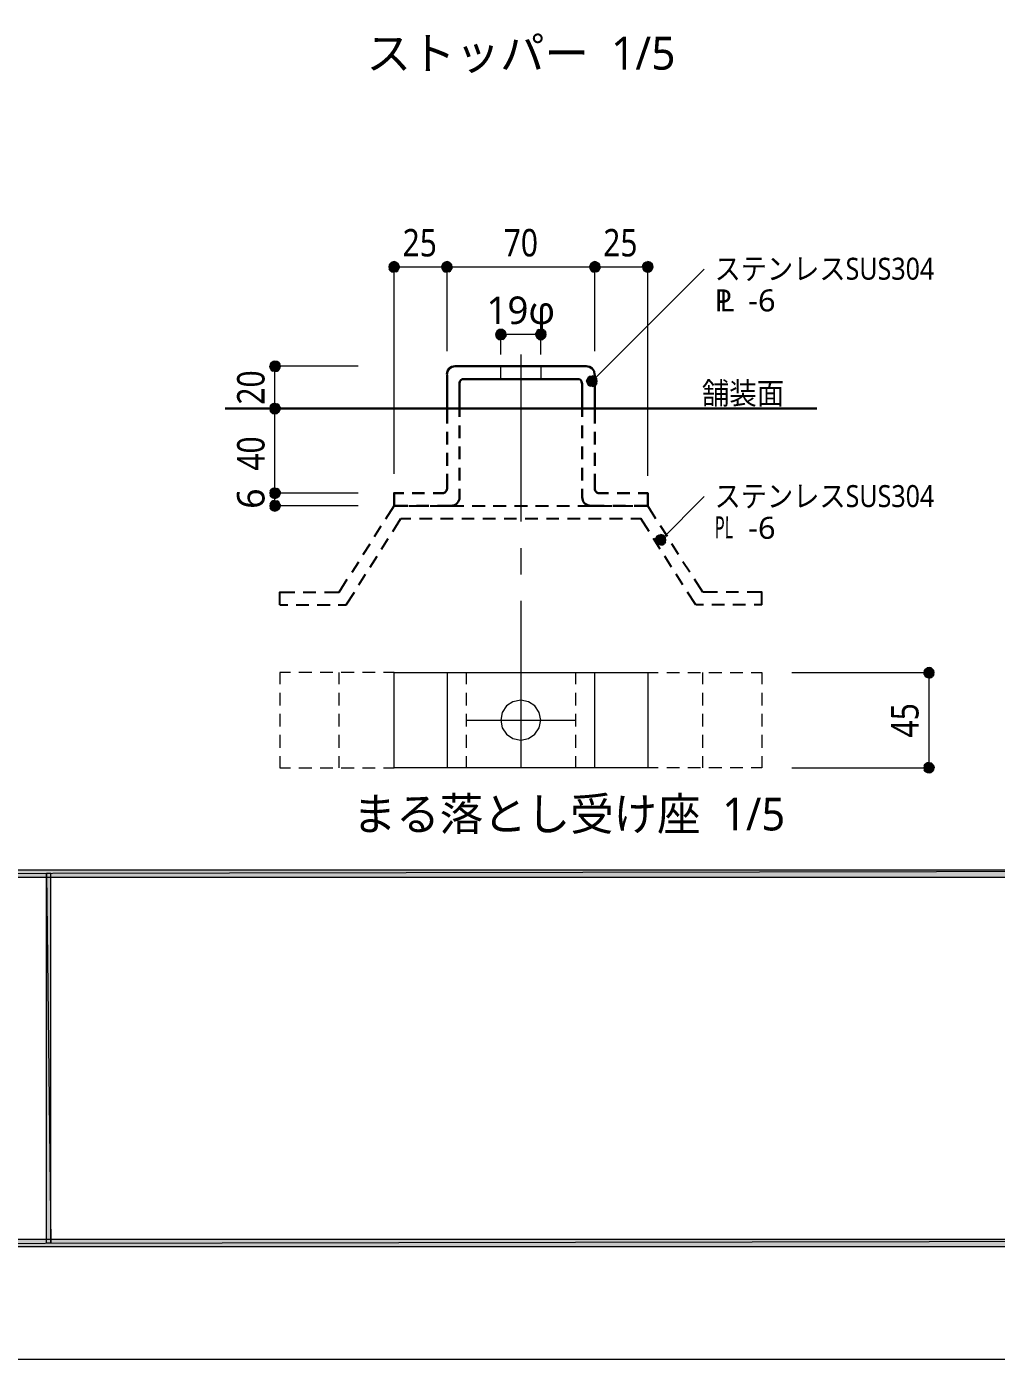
# Model space of a CAD drawing. Header units: millimetres. Extents: x 0 to 420, y 0 to 297.
# Drawn here: x 208.1 to 299.8, y 0 to 126.1 of the extents above; entities that cross this region are included whole.
import ezdxf
from ezdxf.enums import TextEntityAlignment as Align

# ---------------------------------------------------------------- set-up
doc = ezdxf.new("R2010")
doc.units = ezdxf.units.MM
doc.styles.add('kst32b', font='NotoSansJP-Variable.ttf')

msp = doc.modelspace()

# ---------------------------------------------------------------- hatches: boundary and pattern name
for points in [[(242.38, 103.59), (242.36, 103.4), (242.85, 103.4), (242.38, 103.59)], [(247.4, 103.59), (247.35, 103.4), (247.86, 103.4), (247.4, 103.59)], [(261.39, 103.59), (261.34, 103.4), (261.85, 103.4), (261.39, 103.59)], [(267.31, 103.21), (267.36, 103.4), (266.85, 103.4), (267.31, 103.21)], [(252.5, 97.2), (252.45, 97.01), (252.94, 97.01), (252.5, 97.2)], [(257.2, 96.82), (257.24, 97.01), (256.73, 97.01), (257.2, 96.82)], [(231.77, 94.45), (231.58, 94.49), (231.58, 94), (231.77, 94.45)], [(261.11, 92.39), (261.22, 92.22), (261.58, 92.58), (261.11, 92.39)], [(231.39, 89.53), (231.58, 89.49), (231.58, 90), (231.39, 89.53)], [(231.39, 81.53), (231.58, 81.49), (231.58, 82), (231.39, 81.53)], [(231.39, 80.33), (231.58, 80.29), (231.58, 80.79), (231.39, 80.33)], [(267.61, 77.36), (267.72, 77.22), (268.08, 77.55), (267.61, 77.36)], [(293.67, 65.45), (293.48, 65.49), (293.48, 65), (293.67, 65.45)], [(293.29, 55.54), (293.48, 55.5), (293.48, 55.99), (293.29, 55.54)]]:
    msp.add_hatch(color=7).paths.add_polyline_path(points)
h = msp.add_hatch(color=7)
h.paths.add_polyline_path([(242.85, 103.91), (242.65, 103.86), (242.85, 103.4), (242.85, 103.91)])
h.paths.add_polyline_path([(242.65, 103.86), (242.85, 103.4), (242.51, 103.76), (242.65, 103.86)])
h.paths.add_polyline_path([(242.85, 103.4), (242.51, 103.76), (242.38, 103.59), (242.85, 103.4)])
h = msp.add_hatch(color=7)
h.paths.add_polyline_path([(243.31, 103.59), (243.21, 103.76), (242.85, 103.4), (243.31, 103.59)])
h.paths.add_polyline_path([(243.21, 103.76), (242.85, 103.4), (243.04, 103.86), (243.21, 103.76)])
h.paths.add_polyline_path([(242.85, 103.4), (243.04, 103.86), (242.85, 103.91), (242.85, 103.4)])
h = msp.add_hatch(color=7)
h.paths.add_polyline_path([(243.21, 103.04), (243.31, 103.21), (242.85, 103.4), (243.21, 103.04)])
h.paths.add_polyline_path([(243.31, 103.21), (242.85, 103.4), (243.35, 103.4), (243.31, 103.21)])
h.paths.add_polyline_path([(242.85, 103.4), (243.35, 103.4), (243.31, 103.59), (242.85, 103.4)])
h = msp.add_hatch(color=7)
h.paths.add_polyline_path([(247.86, 103.91), (247.65, 103.86), (247.86, 103.4), (247.86, 103.91)])
h.paths.add_polyline_path([(247.65, 103.86), (247.86, 103.4), (247.5, 103.76), (247.65, 103.86)])
h.paths.add_polyline_path([(247.86, 103.4), (247.5, 103.76), (247.4, 103.59), (247.86, 103.4)])
h = msp.add_hatch(color=7)
h.paths.add_polyline_path([(248.31, 103.59), (248.2, 103.76), (247.86, 103.4), (248.31, 103.59)])
h.paths.add_polyline_path([(248.2, 103.76), (247.86, 103.4), (248.05, 103.86), (248.2, 103.76)])
h.paths.add_polyline_path([(247.86, 103.4), (248.05, 103.86), (247.86, 103.91), (247.86, 103.4)])
h = msp.add_hatch(color=7)
h.paths.add_polyline_path([(248.2, 103.04), (248.31, 103.21), (247.86, 103.4), (248.2, 103.04)])
h.paths.add_polyline_path([(248.31, 103.21), (247.86, 103.4), (248.35, 103.4), (248.31, 103.21)])
h.paths.add_polyline_path([(247.86, 103.4), (248.35, 103.4), (248.31, 103.59), (247.86, 103.4)])
h = msp.add_hatch(color=7)
h.paths.add_polyline_path([(261.85, 103.91), (261.66, 103.86), (261.85, 103.4), (261.85, 103.91)])
h.paths.add_polyline_path([(261.66, 103.86), (261.85, 103.4), (261.49, 103.76), (261.66, 103.86)])
h.paths.add_polyline_path([(261.85, 103.4), (261.49, 103.76), (261.39, 103.59), (261.85, 103.4)])
h = msp.add_hatch(color=7)
h.paths.add_polyline_path([(262.32, 103.59), (262.21, 103.76), (261.85, 103.4), (262.32, 103.59)])
h.paths.add_polyline_path([(262.21, 103.76), (261.85, 103.4), (262.04, 103.86), (262.21, 103.76)])
h.paths.add_polyline_path([(261.85, 103.4), (262.04, 103.86), (261.85, 103.91), (261.85, 103.4)])
h = msp.add_hatch(color=7)
h.paths.add_polyline_path([(262.21, 103.04), (262.32, 103.21), (261.85, 103.4), (262.21, 103.04)])
h.paths.add_polyline_path([(262.32, 103.21), (261.85, 103.4), (262.36, 103.4), (262.32, 103.21)])
h.paths.add_polyline_path([(261.85, 103.4), (262.36, 103.4), (262.32, 103.59), (261.85, 103.4)])
h = msp.add_hatch(color=7)
h.paths.add_polyline_path([(266.49, 103.76), (266.38, 103.59), (266.85, 103.4), (266.49, 103.76)])
h.paths.add_polyline_path([(266.38, 103.59), (266.85, 103.4), (266.36, 103.4), (266.38, 103.59)])
h.paths.add_polyline_path([(266.85, 103.4), (266.36, 103.4), (266.38, 103.21), (266.85, 103.4)])
h = msp.add_hatch(color=7)
h.paths.add_polyline_path([(267.04, 103.86), (266.85, 103.91), (266.85, 103.4), (267.04, 103.86)])
h.paths.add_polyline_path([(266.85, 103.91), (266.85, 103.4), (266.66, 103.86), (266.85, 103.91)])
h.paths.add_polyline_path([(266.85, 103.4), (266.66, 103.86), (266.49, 103.76), (266.85, 103.4)])
h = msp.add_hatch(color=7)
h.paths.add_polyline_path([(267.36, 103.4), (267.31, 103.59), (266.85, 103.4), (267.36, 103.4)])
h.paths.add_polyline_path([(267.31, 103.59), (266.85, 103.4), (267.21, 103.76), (267.31, 103.59)])
h.paths.add_polyline_path([(266.85, 103.4), (267.21, 103.76), (267.04, 103.86), (266.85, 103.4)])
h = msp.add_hatch(color=7)
h.paths.add_polyline_path([(242.36, 103.4), (242.38, 103.21), (242.85, 103.4), (242.36, 103.4)])
h.paths.add_polyline_path([(242.38, 103.21), (242.85, 103.4), (242.51, 103.04), (242.38, 103.21)])
h.paths.add_polyline_path([(242.85, 103.4), (242.51, 103.04), (242.65, 102.93), (242.85, 103.4)])
h = msp.add_hatch(color=7)
h.paths.add_polyline_path([(242.65, 102.93), (242.85, 102.91), (242.85, 103.4), (242.65, 102.93)])
h.paths.add_polyline_path([(242.85, 102.91), (242.85, 103.4), (243.04, 102.93), (242.85, 102.91)])
h.paths.add_polyline_path([(242.85, 103.4), (243.04, 102.93), (243.21, 103.04), (242.85, 103.4)])
h = msp.add_hatch(color=7)
h.paths.add_polyline_path([(247.35, 103.4), (247.4, 103.21), (247.86, 103.4), (247.35, 103.4)])
h.paths.add_polyline_path([(247.4, 103.21), (247.86, 103.4), (247.5, 103.04), (247.4, 103.21)])
h.paths.add_polyline_path([(247.86, 103.4), (247.5, 103.04), (247.65, 102.93), (247.86, 103.4)])
h = msp.add_hatch(color=7)
h.paths.add_polyline_path([(247.65, 102.93), (247.86, 102.91), (247.86, 103.4), (247.65, 102.93)])
h.paths.add_polyline_path([(247.86, 102.91), (247.86, 103.4), (248.05, 102.93), (247.86, 102.91)])
h.paths.add_polyline_path([(247.86, 103.4), (248.05, 102.93), (248.2, 103.04), (247.86, 103.4)])
h = msp.add_hatch(color=7)
h.paths.add_polyline_path([(261.34, 103.4), (261.39, 103.21), (261.85, 103.4), (261.34, 103.4)])
h.paths.add_polyline_path([(261.39, 103.21), (261.85, 103.4), (261.49, 103.04), (261.39, 103.21)])
h.paths.add_polyline_path([(261.85, 103.4), (261.49, 103.04), (261.66, 102.93), (261.85, 103.4)])
h = msp.add_hatch(color=7)
h.paths.add_polyline_path([(261.66, 102.93), (261.85, 102.91), (261.85, 103.4), (261.66, 102.93)])
h.paths.add_polyline_path([(261.85, 102.91), (261.85, 103.4), (262.04, 102.93), (261.85, 102.91)])
h.paths.add_polyline_path([(261.85, 103.4), (262.04, 102.93), (262.21, 103.04), (261.85, 103.4)])
h = msp.add_hatch(color=7)
h.paths.add_polyline_path([(266.38, 103.21), (266.49, 103.04), (266.85, 103.4), (266.38, 103.21)])
h.paths.add_polyline_path([(266.49, 103.04), (266.85, 103.4), (266.66, 102.93), (266.49, 103.04)])
h.paths.add_polyline_path([(266.85, 103.4), (266.66, 102.93), (266.85, 102.91), (266.85, 103.4)])
h = msp.add_hatch(color=7)
h.paths.add_polyline_path([(266.85, 102.91), (267.04, 102.93), (266.85, 103.4), (266.85, 102.91)])
h.paths.add_polyline_path([(267.04, 102.93), (266.85, 103.4), (267.21, 103.04), (267.04, 102.93)])
h.paths.add_polyline_path([(266.85, 103.4), (267.21, 103.04), (267.31, 103.21), (266.85, 103.4)])
h = msp.add_hatch(color=7)
h.paths.add_polyline_path([(252.94, 97.49), (252.75, 97.47), (252.94, 97.01), (252.94, 97.49)])
h.paths.add_polyline_path([(252.75, 97.47), (252.94, 97.01), (252.6, 97.37), (252.75, 97.47)])
h.paths.add_polyline_path([(252.94, 97.01), (252.6, 97.37), (252.5, 97.2), (252.94, 97.01)])
h = msp.add_hatch(color=7)
h.paths.add_polyline_path([(253.41, 97.2), (253.3, 97.37), (252.94, 97.01), (253.41, 97.2)])
h.paths.add_polyline_path([(253.3, 97.37), (252.94, 97.01), (253.15, 97.47), (253.3, 97.37)])
h.paths.add_polyline_path([(252.94, 97.01), (253.15, 97.47), (252.94, 97.49), (252.94, 97.01)])
h = msp.add_hatch(color=7)
h.paths.add_polyline_path([(253.3, 96.65), (253.41, 96.82), (252.94, 97.01), (253.3, 96.65)])
h.paths.add_polyline_path([(253.41, 96.82), (252.94, 97.01), (253.45, 97.01), (253.41, 96.82)])
h.paths.add_polyline_path([(252.94, 97.01), (253.45, 97.01), (253.41, 97.2), (252.94, 97.01)])
h = msp.add_hatch(color=7)
h.paths.add_polyline_path([(256.39, 97.37), (256.29, 97.2), (256.73, 97.01), (256.39, 97.37)])
h.paths.add_polyline_path([(256.29, 97.2), (256.73, 97.01), (256.24, 97.01), (256.29, 97.2)])
h.paths.add_polyline_path([(256.73, 97.01), (256.24, 97.01), (256.29, 96.82), (256.73, 97.01)])
h = msp.add_hatch(color=7)
h.paths.add_polyline_path([(256.92, 97.47), (256.73, 97.49), (256.73, 97.01), (256.92, 97.47)])
h.paths.add_polyline_path([(256.73, 97.49), (256.73, 97.01), (256.54, 97.47), (256.73, 97.49)])
h.paths.add_polyline_path([(256.73, 97.01), (256.54, 97.47), (256.39, 97.37), (256.73, 97.01)])
h = msp.add_hatch(color=7)
h.paths.add_polyline_path([(257.24, 97.01), (257.2, 97.2), (256.73, 97.01), (257.24, 97.01)])
h.paths.add_polyline_path([(257.2, 97.2), (256.73, 97.01), (257.09, 97.37), (257.2, 97.2)])
h.paths.add_polyline_path([(256.73, 97.01), (257.09, 97.37), (256.92, 97.47), (256.73, 97.01)])
h = msp.add_hatch(color=7)
h.paths.add_polyline_path([(252.45, 97.01), (252.5, 96.82), (252.94, 97.01), (252.45, 97.01)])
h.paths.add_polyline_path([(252.5, 96.82), (252.94, 97.01), (252.6, 96.65), (252.5, 96.82)])
h.paths.add_polyline_path([(252.94, 97.01), (252.6, 96.65), (252.75, 96.54), (252.94, 97.01)])
h = msp.add_hatch(color=7)
h.paths.add_polyline_path([(252.75, 96.54), (252.94, 96.5), (252.94, 97.01), (252.75, 96.54)])
h.paths.add_polyline_path([(252.94, 96.5), (252.94, 97.01), (253.15, 96.54), (252.94, 96.5)])
h.paths.add_polyline_path([(252.94, 97.01), (253.15, 96.54), (253.3, 96.65), (252.94, 97.01)])
h = msp.add_hatch(color=7)
h.paths.add_polyline_path([(256.29, 96.82), (256.39, 96.65), (256.73, 97.01), (256.29, 96.82)])
h.paths.add_polyline_path([(256.39, 96.65), (256.73, 97.01), (256.54, 96.54), (256.39, 96.65)])
h.paths.add_polyline_path([(256.73, 97.01), (256.54, 96.54), (256.73, 96.5), (256.73, 97.01)])
h = msp.add_hatch(color=7)
h.paths.add_polyline_path([(256.73, 96.5), (256.92, 96.54), (256.73, 97.01), (256.73, 96.5)])
h.paths.add_polyline_path([(256.92, 96.54), (256.73, 97.01), (257.09, 96.65), (256.92, 96.54)])
h.paths.add_polyline_path([(256.73, 97.01), (257.09, 96.65), (257.2, 96.82), (256.73, 97.01)])
h = msp.add_hatch(color=7)
h.paths.add_polyline_path([(231.12, 94.19), (231.08, 94), (231.58, 94), (231.12, 94.19)])
h.paths.add_polyline_path([(231.08, 94), (231.58, 94), (231.12, 93.81), (231.08, 94)])
h.paths.add_polyline_path([(231.58, 94), (231.12, 93.81), (231.22, 93.64), (231.58, 94)])
h = msp.add_hatch(color=7)
h.paths.add_polyline_path([(231.58, 94.49), (231.39, 94.45), (231.58, 94), (231.58, 94.49)])
h.paths.add_polyline_path([(231.39, 94.45), (231.58, 94), (231.22, 94.34), (231.39, 94.45)])
h.paths.add_polyline_path([(231.58, 94), (231.22, 94.34), (231.12, 94.19), (231.58, 94)])
h = msp.add_hatch(color=7)
h.paths.add_polyline_path([(231.22, 93.64), (231.39, 93.54), (231.58, 94), (231.22, 93.64)])
h.paths.add_polyline_path([(231.39, 93.54), (231.58, 94), (231.58, 93.49), (231.39, 93.54)])
h.paths.add_polyline_path([(231.58, 94), (231.58, 93.49), (231.77, 93.54), (231.58, 94)])
h = msp.add_hatch(color=7)
h.paths.add_polyline_path([(232.09, 94), (232.05, 94.19), (231.58, 94), (232.09, 94)])
h.paths.add_polyline_path([(232.05, 94.19), (231.58, 94), (231.94, 94.34), (232.05, 94.19)])
h.paths.add_polyline_path([(231.58, 94), (231.94, 94.34), (231.77, 94.45), (231.58, 94)])
h = msp.add_hatch(color=7)
h.paths.add_polyline_path([(231.77, 93.54), (231.94, 93.64), (231.58, 94), (231.77, 93.54)])
h.paths.add_polyline_path([(231.94, 93.64), (231.58, 94), (232.05, 93.81), (231.94, 93.64)])
h.paths.add_polyline_path([(231.58, 94), (232.05, 93.81), (232.09, 94), (231.58, 94)])
h = msp.add_hatch(color=7)
h.paths.add_polyline_path([(261.22, 92.94), (261.11, 92.77), (261.58, 92.58), (261.22, 92.94)])
h.paths.add_polyline_path([(261.11, 92.77), (261.58, 92.58), (261.07, 92.58), (261.11, 92.77)])
h.paths.add_polyline_path([(261.58, 92.58), (261.07, 92.58), (261.11, 92.39), (261.58, 92.58)])
h = msp.add_hatch(color=7)
h.paths.add_polyline_path([(261.77, 93.05), (261.58, 93.09), (261.58, 92.58), (261.77, 93.05)])
h.paths.add_polyline_path([(261.58, 93.09), (261.58, 92.58), (261.39, 93.05), (261.58, 93.09)])
h.paths.add_polyline_path([(261.58, 92.58), (261.39, 93.05), (261.22, 92.94), (261.58, 92.58)])
h = msp.add_hatch(color=7)
h.paths.add_polyline_path([(261.22, 92.22), (261.39, 92.12), (261.58, 92.58), (261.22, 92.22)])
h.paths.add_polyline_path([(261.39, 92.12), (261.58, 92.58), (261.58, 92.07), (261.39, 92.12)])
h.paths.add_polyline_path([(261.58, 92.58), (261.58, 92.07), (261.77, 92.12), (261.58, 92.58)])
h = msp.add_hatch(color=7)
h.paths.add_polyline_path([(262.06, 92.58), (262.04, 92.77), (261.58, 92.58), (262.06, 92.58)])
h.paths.add_polyline_path([(262.04, 92.77), (261.58, 92.58), (261.92, 92.94), (262.04, 92.77)])
h.paths.add_polyline_path([(261.58, 92.58), (261.92, 92.94), (261.77, 93.05), (261.58, 92.58)])
h = msp.add_hatch(color=7)
h.paths.add_polyline_path([(261.77, 92.12), (261.92, 92.22), (261.58, 92.58), (261.77, 92.12)])
h.paths.add_polyline_path([(261.92, 92.22), (261.58, 92.58), (262.04, 92.39), (261.92, 92.22)])
h.paths.add_polyline_path([(261.58, 92.58), (262.04, 92.39), (262.06, 92.58), (261.58, 92.58)])
h = msp.add_hatch(color=7)
h.paths.add_polyline_path([(231.39, 90.45), (231.22, 90.34), (231.58, 90), (231.39, 90.45)])
h.paths.add_polyline_path([(231.22, 90.34), (231.58, 90), (231.12, 90.19), (231.22, 90.34)])
h.paths.add_polyline_path([(231.58, 90), (231.12, 90.19), (231.08, 90), (231.58, 90)])
h = msp.add_hatch(color=7)
h.paths.add_polyline_path([(231.08, 90), (231.12, 89.81), (231.58, 90), (231.08, 90)])
h.paths.add_polyline_path([(231.12, 89.81), (231.58, 90), (231.22, 89.64), (231.12, 89.81)])
h.paths.add_polyline_path([(231.58, 90), (231.22, 89.64), (231.39, 89.53), (231.58, 90)])
h = msp.add_hatch(color=7)
h.paths.add_polyline_path([(231.94, 90.34), (231.77, 90.45), (231.58, 90), (231.94, 90.34)])
h.paths.add_polyline_path([(231.77, 90.45), (231.58, 90), (231.58, 90.49), (231.77, 90.45)])
h.paths.add_polyline_path([(231.58, 90), (231.58, 90.49), (231.39, 90.45), (231.58, 90)])
h = msp.add_hatch(color=7)
h.paths.add_polyline_path([(232.05, 89.81), (232.09, 90), (231.58, 90), (232.05, 89.81)])
h.paths.add_polyline_path([(232.09, 90), (231.58, 90), (232.05, 90.19), (232.09, 90)])
h.paths.add_polyline_path([(231.58, 90), (232.05, 90.19), (231.94, 90.34), (231.58, 90)])
h = msp.add_hatch(color=7)
h.paths.add_polyline_path([(231.58, 89.49), (231.77, 89.53), (231.58, 90), (231.58, 89.49)])
h.paths.add_polyline_path([(231.77, 89.53), (231.58, 90), (231.94, 89.64), (231.77, 89.53)])
h.paths.add_polyline_path([(231.58, 90), (231.94, 89.64), (232.05, 89.81), (231.58, 90)])
h = msp.add_hatch(color=7)
h.paths.add_polyline_path([(231.39, 82.44), (231.22, 82.34), (231.58, 82), (231.39, 82.44)])
h.paths.add_polyline_path([(231.22, 82.34), (231.58, 82), (231.12, 82.19), (231.22, 82.34)])
h.paths.add_polyline_path([(231.58, 82), (231.12, 82.19), (231.08, 82), (231.58, 82)])
h = msp.add_hatch(color=7)
h.paths.add_polyline_path([(231.08, 82), (231.12, 81.81), (231.58, 82), (231.08, 82)])
h.paths.add_polyline_path([(231.12, 81.81), (231.58, 82), (231.22, 81.64), (231.12, 81.81)])
h.paths.add_polyline_path([(231.58, 82), (231.22, 81.64), (231.39, 81.53), (231.58, 82)])
h = msp.add_hatch(color=7)
h.paths.add_polyline_path([(231.94, 82.34), (231.77, 82.44), (231.58, 82), (231.94, 82.34)])
h.paths.add_polyline_path([(231.77, 82.44), (231.58, 82), (231.58, 82.49), (231.77, 82.44)])
h.paths.add_polyline_path([(231.58, 82), (231.58, 82.49), (231.39, 82.44), (231.58, 82)])
h = msp.add_hatch(color=7)
h.paths.add_polyline_path([(232.05, 81.81), (232.09, 82), (231.58, 82), (232.05, 81.81)])
h.paths.add_polyline_path([(232.09, 82), (231.58, 82), (232.05, 82.19), (232.09, 82)])
h.paths.add_polyline_path([(231.58, 82), (232.05, 82.19), (231.94, 82.34), (231.58, 82)])
h = msp.add_hatch(color=7)
h.paths.add_polyline_path([(231.58, 81.49), (231.77, 81.53), (231.58, 82), (231.58, 81.49)])
h.paths.add_polyline_path([(231.77, 81.53), (231.58, 82), (231.94, 81.64), (231.77, 81.53)])
h.paths.add_polyline_path([(231.58, 82), (231.94, 81.64), (232.05, 81.81), (231.58, 82)])
h = msp.add_hatch(color=7)
h.paths.add_polyline_path([(231.39, 81.26), (231.22, 81.15), (231.58, 80.79), (231.39, 81.26)])
h.paths.add_polyline_path([(231.22, 81.15), (231.58, 80.79), (231.12, 80.98), (231.22, 81.15)])
h.paths.add_polyline_path([(231.58, 80.79), (231.12, 80.98), (231.08, 80.79), (231.58, 80.79)])
h = msp.add_hatch(color=7)
h.paths.add_polyline_path([(231.08, 80.79), (231.12, 80.6), (231.58, 80.79), (231.08, 80.79)])
h.paths.add_polyline_path([(231.12, 80.6), (231.58, 80.79), (231.22, 80.43), (231.12, 80.6)])
h.paths.add_polyline_path([(231.58, 80.79), (231.22, 80.43), (231.39, 80.33), (231.58, 80.79)])
h = msp.add_hatch(color=7)
h.paths.add_polyline_path([(231.94, 81.15), (231.77, 81.26), (231.58, 80.79), (231.94, 81.15)])
h.paths.add_polyline_path([(231.77, 81.26), (231.58, 80.79), (231.58, 81.3), (231.77, 81.26)])
h.paths.add_polyline_path([(231.58, 80.79), (231.58, 81.3), (231.39, 81.26), (231.58, 80.79)])
h = msp.add_hatch(color=7)
h.paths.add_polyline_path([(232.05, 80.6), (232.09, 80.79), (231.58, 80.79), (232.05, 80.6)])
h.paths.add_polyline_path([(232.09, 80.79), (231.58, 80.79), (232.05, 80.98), (232.09, 80.79)])
h.paths.add_polyline_path([(231.58, 80.79), (232.05, 80.98), (231.94, 81.15), (231.58, 80.79)])
h = msp.add_hatch(color=7)
h.paths.add_polyline_path([(231.58, 80.29), (231.77, 80.33), (231.58, 80.79), (231.58, 80.29)])
h.paths.add_polyline_path([(231.77, 80.33), (231.58, 80.79), (231.94, 80.43), (231.77, 80.33)])
h.paths.add_polyline_path([(231.58, 80.79), (231.94, 80.43), (232.05, 80.6), (231.58, 80.79)])
h = msp.add_hatch(color=7)
h.paths.add_polyline_path([(267.72, 77.91), (267.61, 77.75), (268.08, 77.55), (267.72, 77.91)])
h.paths.add_polyline_path([(267.61, 77.75), (268.08, 77.55), (267.57, 77.55), (267.61, 77.75)])
h.paths.add_polyline_path([(268.08, 77.55), (267.57, 77.55), (267.61, 77.36), (268.08, 77.55)])
h = msp.add_hatch(color=7)
h.paths.add_polyline_path([(268.27, 78.02), (268.08, 78.06), (268.08, 77.55), (268.27, 78.02)])
h.paths.add_polyline_path([(268.08, 78.06), (268.08, 77.55), (267.89, 78.02), (268.08, 78.06)])
h.paths.add_polyline_path([(268.08, 77.55), (267.89, 78.02), (267.72, 77.91), (268.08, 77.55)])
h = msp.add_hatch(color=7)
h.paths.add_polyline_path([(267.72, 77.22), (267.89, 77.09), (268.08, 77.55), (267.72, 77.22)])
h.paths.add_polyline_path([(267.89, 77.09), (268.08, 77.55), (268.08, 77.07), (267.89, 77.09)])
h.paths.add_polyline_path([(268.08, 77.55), (268.08, 77.07), (268.27, 77.09), (268.08, 77.55)])
h = msp.add_hatch(color=7)
h.paths.add_polyline_path([(268.58, 77.55), (268.54, 77.75), (268.08, 77.55), (268.58, 77.55)])
h.paths.add_polyline_path([(268.54, 77.75), (268.08, 77.55), (268.44, 77.91), (268.54, 77.75)])
h.paths.add_polyline_path([(268.08, 77.55), (268.44, 77.91), (268.27, 78.02), (268.08, 77.55)])
h = msp.add_hatch(color=7)
h.paths.add_polyline_path([(268.27, 77.09), (268.44, 77.22), (268.08, 77.55), (268.27, 77.09)])
h.paths.add_polyline_path([(268.44, 77.22), (268.08, 77.55), (268.54, 77.36), (268.44, 77.22)])
h.paths.add_polyline_path([(268.08, 77.55), (268.54, 77.36), (268.58, 77.55), (268.08, 77.55)])
h = msp.add_hatch(color=7)
h.paths.add_polyline_path([(293.01, 65.19), (292.97, 65), (293.48, 65), (293.01, 65.19)])
h.paths.add_polyline_path([(292.97, 65), (293.48, 65), (293.01, 64.81), (292.97, 65)])
h.paths.add_polyline_path([(293.48, 65), (293.01, 64.81), (293.12, 64.64), (293.48, 65)])
h = msp.add_hatch(color=7)
h.paths.add_polyline_path([(293.48, 65.49), (293.29, 65.45), (293.48, 65), (293.48, 65.49)])
h.paths.add_polyline_path([(293.29, 65.45), (293.48, 65), (293.12, 65.34), (293.29, 65.45)])
h.paths.add_polyline_path([(293.48, 65), (293.12, 65.34), (293.01, 65.19), (293.48, 65)])
h = msp.add_hatch(color=7)
h.paths.add_polyline_path([(293.12, 64.64), (293.29, 64.54), (293.48, 65), (293.12, 64.64)])
h.paths.add_polyline_path([(293.29, 64.54), (293.48, 65), (293.48, 64.49), (293.29, 64.54)])
h.paths.add_polyline_path([(293.48, 65), (293.48, 64.49), (293.67, 64.54), (293.48, 65)])
h = msp.add_hatch(color=7)
h.paths.add_polyline_path([(293.96, 65), (293.94, 65.19), (293.48, 65), (293.96, 65)])
h.paths.add_polyline_path([(293.94, 65.19), (293.48, 65), (293.81, 65.34), (293.94, 65.19)])
h.paths.add_polyline_path([(293.48, 65), (293.81, 65.34), (293.67, 65.45), (293.48, 65)])
h = msp.add_hatch(color=7)
h.paths.add_polyline_path([(293.67, 64.54), (293.81, 64.64), (293.48, 65), (293.67, 64.54)])
h.paths.add_polyline_path([(293.81, 64.64), (293.48, 65), (293.94, 64.81), (293.81, 64.64)])
h.paths.add_polyline_path([(293.48, 65), (293.94, 64.81), (293.96, 65), (293.48, 65)])
h = msp.add_hatch(color=7)
h.paths.add_polyline_path([(293.29, 56.45), (293.12, 56.35), (293.48, 55.99), (293.29, 56.45)])
h.paths.add_polyline_path([(293.12, 56.35), (293.48, 55.99), (293.01, 56.18), (293.12, 56.35)])
h.paths.add_polyline_path([(293.48, 55.99), (293.01, 56.18), (292.97, 55.99), (293.48, 55.99)])
h = msp.add_hatch(color=7)
h.paths.add_polyline_path([(292.97, 55.99), (293.01, 55.8), (293.48, 55.99), (292.97, 55.99)])
h.paths.add_polyline_path([(293.01, 55.8), (293.48, 55.99), (293.12, 55.65), (293.01, 55.8)])
h.paths.add_polyline_path([(293.48, 55.99), (293.12, 55.65), (293.29, 55.54), (293.48, 55.99)])
h = msp.add_hatch(color=7)
h.paths.add_polyline_path([(293.81, 56.35), (293.67, 56.45), (293.48, 55.99), (293.81, 56.35)])
h.paths.add_polyline_path([(293.67, 56.45), (293.48, 55.99), (293.48, 56.49), (293.67, 56.45)])
h.paths.add_polyline_path([(293.48, 55.99), (293.48, 56.49), (293.29, 56.45), (293.48, 55.99)])
h = msp.add_hatch(color=7)
h.paths.add_polyline_path([(293.94, 55.8), (293.96, 55.99), (293.48, 55.99), (293.94, 55.8)])
h.paths.add_polyline_path([(293.96, 55.99), (293.48, 55.99), (293.94, 56.18), (293.96, 55.99)])
h.paths.add_polyline_path([(293.48, 55.99), (293.94, 56.18), (293.81, 56.35), (293.48, 55.99)])
h = msp.add_hatch(color=7)
h.paths.add_polyline_path([(293.48, 55.5), (293.67, 55.54), (293.48, 55.99), (293.48, 55.5)])
h.paths.add_polyline_path([(293.67, 55.54), (293.48, 55.99), (293.81, 55.65), (293.67, 55.54)])
h.paths.add_polyline_path([(293.48, 55.99), (293.81, 55.65), (293.94, 55.8), (293.48, 55.99)])
h = msp.add_hatch(color=7)
h.paths.add_polyline_path([(393.83, 11.35), (394.53, 10.65), (393.83, 45.64), (393.83, 11.35)])
h.paths.add_polyline_path([(394.53, 10.65), (393.83, 45.64), (394.53, 46.33), (394.53, 10.65)])
h.paths.add_polyline_path([(393.83, 45.64), (394.53, 46.33), (26.52, 45.64), (393.83, 45.64)])
h.paths.add_polyline_path([(394.53, 46.33), (26.52, 45.64), (25.82, 46.33), (394.53, 46.33)])
h.paths.add_polyline_path([(26.52, 45.64), (25.82, 46.33), (26.52, 11.35), (26.52, 45.64)])
h.paths.add_polyline_path([(25.82, 46.33), (26.52, 11.35), (25.82, 10.65), (25.82, 46.33)])
h.paths.add_polyline_path([(26.52, 11.35), (25.82, 10.65), (393.83, 11.35), (26.52, 11.35)])
h.paths.add_polyline_path([(25.82, 10.65), (393.83, 11.35), (394.53, 10.65), (25.82, 10.65)])
h = msp.add_hatch(color=7)
h.paths.add_polyline_path([(210.38, 46), (209.97, 46), (210.38, 10.99), (210.38, 46)])
h.paths.add_polyline_path([(209.97, 46), (210.38, 10.99), (209.97, 10.99), (209.97, 46)])

# ---------------------------------------------------------------- linework, layer by layer
at = {"lineweight": 13}
for points in [[(0.19, 0), (0.19, 296.97), (420.16, 296.97), (420.16, 0)], [(242.85, 65), (266.85, 65), (266.85, 55.99), (242.85, 55.99)], [(256.73, 60.5), (256.58, 61.24), (256.18, 61.84), (255.57, 62.25), (254.84, 62.4), (254.1, 62.25), (253.5, 61.84), (253.09, 61.24), (252.94, 60.5), (253.09, 59.77), (253.5, 59.17), (254.1, 58.76), (254.84, 58.61), (255.57, 58.76), (256.18, 59.17), (256.58, 59.77)]]:
    msp.add_lwpolyline(points, close=True, dxfattribs=at)
at = {"lineweight": 0}
for points in [[(242.38, 103.59), (242.36, 103.4), (242.85, 103.4)], [(242.85, 103.4), (242.51, 103.76), (242.38, 103.59)], [(242.65, 103.86), (242.85, 103.4), (242.51, 103.76)], [(242.85, 103.91), (242.65, 103.86), (242.85, 103.4)], [(242.85, 103.4), (243.04, 103.86), (242.85, 103.91)], [(243.21, 103.76), (242.85, 103.4), (243.04, 103.86)], [(243.31, 103.59), (243.21, 103.76), (242.85, 103.4)], [(242.85, 103.4), (243.35, 103.4), (243.31, 103.59)], [(247.4, 103.59), (247.35, 103.4), (247.86, 103.4)], [(247.86, 103.4), (247.5, 103.76), (247.4, 103.59)], [(247.65, 103.86), (247.86, 103.4), (247.5, 103.76)], [(247.86, 103.91), (247.65, 103.86), (247.86, 103.4)], [(247.86, 103.4), (248.05, 103.86), (247.86, 103.91)], [(248.2, 103.76), (247.86, 103.4), (248.05, 103.86)], [(248.31, 103.59), (248.2, 103.76), (247.86, 103.4)], [(247.86, 103.4), (248.35, 103.4), (248.31, 103.59)], [(261.39, 103.59), (261.34, 103.4), (261.85, 103.4)], [(261.85, 103.4), (261.49, 103.76), (261.39, 103.59)], [(261.66, 103.86), (261.85, 103.4), (261.49, 103.76)], [(261.85, 103.91), (261.66, 103.86), (261.85, 103.4)], [(261.85, 103.4), (262.04, 103.86), (261.85, 103.91)], [(262.21, 103.76), (261.85, 103.4), (262.04, 103.86)], [(262.32, 103.59), (262.21, 103.76), (261.85, 103.4)], [(261.85, 103.4), (262.36, 103.4), (262.32, 103.59)], [(266.38, 103.59), (266.85, 103.4), (266.36, 103.4)], [(266.49, 103.76), (266.38, 103.59), (266.85, 103.4)], [(266.85, 103.4), (266.66, 103.86), (266.49, 103.76)], [(266.85, 103.91), (266.85, 103.4), (266.66, 103.86)], [(267.04, 103.86), (266.85, 103.91), (266.85, 103.4)], [(266.85, 103.4), (267.21, 103.76), (267.04, 103.86)], [(267.31, 103.59), (266.85, 103.4), (267.21, 103.76)], [(267.36, 103.4), (267.31, 103.59), (266.85, 103.4)], [(242.36, 103.4), (242.38, 103.21), (242.85, 103.4)], [(242.38, 103.21), (242.85, 103.4), (242.51, 103.04)], [(242.85, 103.4), (242.51, 103.04), (242.65, 102.93)], [(242.65, 102.93), (242.85, 102.91), (242.85, 103.4)], [(242.85, 102.91), (242.85, 103.4), (243.04, 102.93)], [(242.85, 103.4), (243.04, 102.93), (243.21, 103.04)], [(243.21, 103.04), (243.31, 103.21), (242.85, 103.4)], [(243.31, 103.21), (242.85, 103.4), (243.35, 103.4)], [(247.35, 103.4), (247.4, 103.21), (247.86, 103.4)], [(247.4, 103.21), (247.86, 103.4), (247.5, 103.04)], [(247.86, 103.4), (247.5, 103.04), (247.65, 102.93)], [(247.65, 102.93), (247.86, 102.91), (247.86, 103.4)], [(247.86, 102.91), (247.86, 103.4), (248.05, 102.93)], [(247.86, 103.4), (248.05, 102.93), (248.2, 103.04)], [(248.2, 103.04), (248.31, 103.21), (247.86, 103.4)], [(248.31, 103.21), (247.86, 103.4), (248.35, 103.4)], [(261.34, 103.4), (261.39, 103.21), (261.85, 103.4)], [(261.39, 103.21), (261.85, 103.4), (261.49, 103.04)], [(261.85, 103.4), (261.49, 103.04), (261.66, 102.93)], [(261.66, 102.93), (261.85, 102.91), (261.85, 103.4)], [(261.85, 102.91), (261.85, 103.4), (262.04, 102.93)], [(261.85, 103.4), (262.04, 102.93), (262.21, 103.04)], [(262.21, 103.04), (262.32, 103.21), (261.85, 103.4)], [(262.32, 103.21), (261.85, 103.4), (262.36, 103.4)], [(266.85, 103.4), (266.36, 103.4), (266.38, 103.21)], [(266.38, 103.21), (266.49, 103.04), (266.85, 103.4)], [(266.49, 103.04), (266.85, 103.4), (266.66, 102.93)], [(266.85, 103.4), (266.66, 102.93), (266.85, 102.91)], [(266.85, 102.91), (267.04, 102.93), (266.85, 103.4)], [(267.04, 102.93), (266.85, 103.4), (267.21, 103.04)], [(266.85, 103.4), (267.21, 103.04), (267.31, 103.21)], [(267.31, 103.21), (267.36, 103.4), (266.85, 103.4)], [(252.5, 97.2), (252.45, 97.01), (252.94, 97.01)], [(252.94, 97.01), (252.6, 97.37), (252.5, 97.2)], [(252.75, 97.47), (252.94, 97.01), (252.6, 97.37)], [(252.94, 97.49), (252.75, 97.47), (252.94, 97.01)], [(252.94, 97.01), (253.15, 97.47), (252.94, 97.49)], [(253.3, 97.37), (252.94, 97.01), (253.15, 97.47)], [(253.41, 97.2), (253.3, 97.37), (252.94, 97.01)], [(252.94, 97.01), (253.45, 97.01), (253.41, 97.2)], [(256.29, 97.2), (256.73, 97.01), (256.24, 97.01)], [(256.39, 97.37), (256.29, 97.2), (256.73, 97.01)], [(256.73, 97.01), (256.54, 97.47), (256.39, 97.37)], [(256.73, 97.49), (256.73, 97.01), (256.54, 97.47)], [(256.92, 97.47), (256.73, 97.49), (256.73, 97.01)], [(256.73, 97.01), (257.09, 97.37), (256.92, 97.47)], [(257.2, 97.2), (256.73, 97.01), (257.09, 97.37)], [(257.24, 97.01), (257.2, 97.2), (256.73, 97.01)], [(252.45, 97.01), (252.5, 96.82), (252.94, 97.01)], [(252.5, 96.82), (252.94, 97.01), (252.6, 96.65)], [(252.94, 97.01), (252.6, 96.65), (252.75, 96.54)], [(252.75, 96.54), (252.94, 96.5), (252.94, 97.01)], [(252.94, 96.5), (252.94, 97.01), (253.15, 96.54)], [(252.94, 97.01), (253.15, 96.54), (253.3, 96.65)], [(253.3, 96.65), (253.41, 96.82), (252.94, 97.01)], [(253.41, 96.82), (252.94, 97.01), (253.45, 97.01)], [(256.73, 97.01), (256.24, 97.01), (256.29, 96.82)], [(256.29, 96.82), (256.39, 96.65), (256.73, 97.01)], [(256.39, 96.65), (256.73, 97.01), (256.54, 96.54)], [(256.73, 97.01), (256.54, 96.54), (256.73, 96.5)], [(256.73, 96.5), (256.92, 96.54), (256.73, 97.01)], [(256.92, 96.54), (256.73, 97.01), (257.09, 96.65)], [(256.73, 97.01), (257.09, 96.65), (257.2, 96.82)], [(257.2, 96.82), (257.24, 97.01), (256.73, 97.01)], [(231.12, 94.19), (231.08, 94), (231.58, 94)], [(231.08, 94), (231.58, 94), (231.12, 93.81)], [(231.58, 94), (231.22, 94.34), (231.12, 94.19)], [(231.58, 94), (231.12, 93.81), (231.22, 93.64)], [(231.39, 94.45), (231.58, 94), (231.22, 94.34)], [(231.22, 93.64), (231.39, 93.54), (231.58, 94)], [(231.58, 94.49), (231.39, 94.45), (231.58, 94)], [(231.39, 93.54), (231.58, 94), (231.58, 93.49)], [(231.77, 94.45), (231.58, 94.49), (231.58, 94)], [(231.58, 94), (231.94, 94.34), (231.77, 94.45)], [(232.05, 94.19), (231.58, 94), (231.94, 94.34)], [(232.09, 94), (232.05, 94.19), (231.58, 94)], [(231.58, 94), (231.58, 93.49), (231.77, 93.54)], [(231.77, 93.54), (231.94, 93.64), (231.58, 94)], [(231.94, 93.64), (231.58, 94), (232.05, 93.81)], [(231.58, 94), (232.05, 93.81), (232.09, 94)], [(261.11, 92.77), (261.58, 92.58), (261.07, 92.58)], [(261.58, 92.58), (261.07, 92.58), (261.11, 92.39)], [(261.22, 92.94), (261.11, 92.77), (261.58, 92.58)], [(261.11, 92.39), (261.22, 92.22), (261.58, 92.58)], [(261.58, 92.58), (261.39, 93.05), (261.22, 92.94)], [(261.22, 92.22), (261.39, 92.12), (261.58, 92.58)], [(261.58, 93.09), (261.58, 92.58), (261.39, 93.05)], [(261.39, 92.12), (261.58, 92.58), (261.58, 92.07)], [(261.77, 93.05), (261.58, 93.09), (261.58, 92.58)], [(261.58, 92.58), (261.92, 92.94), (261.77, 93.05)], [(262.04, 92.77), (261.58, 92.58), (261.92, 92.94)], [(262.06, 92.58), (262.04, 92.77), (261.58, 92.58)], [(261.58, 92.58), (261.58, 92.07), (261.77, 92.12)], [(261.77, 92.12), (261.92, 92.22), (261.58, 92.58)], [(261.92, 92.22), (261.58, 92.58), (262.04, 92.39)], [(261.58, 92.58), (262.04, 92.39), (262.06, 92.58)], [(231.58, 90), (231.12, 90.19), (231.08, 90)], [(231.08, 90), (231.12, 89.81), (231.58, 90)], [(231.22, 90.34), (231.58, 90), (231.12, 90.19)], [(231.12, 89.81), (231.58, 90), (231.22, 89.64)], [(231.39, 90.45), (231.22, 90.34), (231.58, 90)], [(231.58, 90), (231.22, 89.64), (231.39, 89.53)], [(231.58, 90), (231.58, 90.49), (231.39, 90.45)], [(231.39, 89.53), (231.58, 89.49), (231.58, 90)], [(231.77, 90.45), (231.58, 90), (231.58, 90.49)], [(231.94, 90.34), (231.77, 90.45), (231.58, 90)], [(231.58, 90), (232.05, 90.19), (231.94, 90.34)], [(232.09, 90), (231.58, 90), (232.05, 90.19)], [(231.58, 89.49), (231.77, 89.53), (231.58, 90)], [(231.77, 89.53), (231.58, 90), (231.94, 89.64)], [(231.58, 90), (231.94, 89.64), (232.05, 89.81)], [(232.05, 89.81), (232.09, 90), (231.58, 90)], [(231.58, 82), (231.12, 82.19), (231.08, 82)], [(231.08, 82), (231.12, 81.81), (231.58, 82)], [(231.22, 82.34), (231.58, 82), (231.12, 82.19)], [(231.12, 81.81), (231.58, 82), (231.22, 81.64)], [(231.39, 82.44), (231.22, 82.34), (231.58, 82)], [(231.58, 82), (231.22, 81.64), (231.39, 81.53)], [(231.58, 82), (231.58, 82.49), (231.39, 82.44)], [(231.39, 81.53), (231.58, 81.49), (231.58, 82)], [(231.77, 82.44), (231.58, 82), (231.58, 82.49)], [(231.94, 82.34), (231.77, 82.44), (231.58, 82)], [(231.58, 82), (232.05, 82.19), (231.94, 82.34)], [(232.09, 82), (231.58, 82), (232.05, 82.19)], [(231.58, 81.49), (231.77, 81.53), (231.58, 82)], [(231.77, 81.53), (231.58, 82), (231.94, 81.64)], [(231.58, 82), (231.94, 81.64), (232.05, 81.81)], [(232.05, 81.81), (232.09, 82), (231.58, 82)], [(231.58, 80.79), (231.12, 80.98), (231.08, 80.79)], [(231.08, 80.79), (231.12, 80.6), (231.58, 80.79)], [(231.22, 81.15), (231.58, 80.79), (231.12, 80.98)], [(231.12, 80.6), (231.58, 80.79), (231.22, 80.43)], [(231.39, 81.26), (231.22, 81.15), (231.58, 80.79)], [(231.58, 80.79), (231.22, 80.43), (231.39, 80.33)], [(231.58, 80.79), (231.58, 81.3), (231.39, 81.26)], [(231.39, 80.33), (231.58, 80.29), (231.58, 80.79)], [(231.77, 81.26), (231.58, 80.79), (231.58, 81.3)], [(231.94, 81.15), (231.77, 81.26), (231.58, 80.79)], [(231.58, 80.79), (232.05, 80.98), (231.94, 81.15)], [(232.09, 80.79), (231.58, 80.79), (232.05, 80.98)], [(231.58, 80.29), (231.77, 80.33), (231.58, 80.79)], [(231.77, 80.33), (231.58, 80.79), (231.94, 80.43)], [(231.58, 80.79), (231.94, 80.43), (232.05, 80.6)], [(232.05, 80.6), (232.09, 80.79), (231.58, 80.79)], [(267.61, 77.75), (268.08, 77.55), (267.57, 77.55)], [(268.08, 77.55), (267.57, 77.55), (267.61, 77.36)], [(267.72, 77.91), (267.61, 77.75), (268.08, 77.55)], [(267.61, 77.36), (267.72, 77.22), (268.08, 77.55)], [(268.08, 77.55), (267.89, 78.02), (267.72, 77.91)], [(267.72, 77.22), (267.89, 77.09), (268.08, 77.55)], [(268.08, 78.06), (268.08, 77.55), (267.89, 78.02)], [(267.89, 77.09), (268.08, 77.55), (268.08, 77.07)], [(268.27, 78.02), (268.08, 78.06), (268.08, 77.55)], [(268.08, 77.55), (268.44, 77.91), (268.27, 78.02)], [(268.54, 77.75), (268.08, 77.55), (268.44, 77.91)], [(268.58, 77.55), (268.54, 77.75), (268.08, 77.55)], [(268.08, 77.55), (268.08, 77.07), (268.27, 77.09)], [(268.27, 77.09), (268.44, 77.22), (268.08, 77.55)], [(268.44, 77.22), (268.08, 77.55), (268.54, 77.36)], [(268.08, 77.55), (268.54, 77.36), (268.58, 77.55)], [(293.01, 65.19), (292.97, 65), (293.48, 65)], [(292.97, 65), (293.48, 65), (293.01, 64.81)], [(293.48, 65), (293.12, 65.34), (293.01, 65.19)], [(293.48, 65), (293.01, 64.81), (293.12, 64.64)], [(293.29, 65.45), (293.48, 65), (293.12, 65.34)], [(293.12, 64.64), (293.29, 64.54), (293.48, 65)], [(293.48, 65.49), (293.29, 65.45), (293.48, 65)], [(293.29, 64.54), (293.48, 65), (293.48, 64.49)], [(293.67, 65.45), (293.48, 65.49), (293.48, 65)], [(293.48, 65), (293.81, 65.34), (293.67, 65.45)], [(293.94, 65.19), (293.48, 65), (293.81, 65.34)], [(293.96, 65), (293.94, 65.19), (293.48, 65)], [(293.48, 65), (293.48, 64.49), (293.67, 64.54)], [(293.67, 64.54), (293.81, 64.64), (293.48, 65)], [(293.81, 64.64), (293.48, 65), (293.94, 64.81)], [(293.48, 65), (293.94, 64.81), (293.96, 65)], [(293.48, 55.99), (293.01, 56.18), (292.97, 55.99)], [(292.97, 55.99), (293.01, 55.8), (293.48, 55.99)], [(293.12, 56.35), (293.48, 55.99), (293.01, 56.18)], [(293.01, 55.8), (293.48, 55.99), (293.12, 55.65)], [(293.29, 56.45), (293.12, 56.35), (293.48, 55.99)], [(293.48, 55.99), (293.12, 55.65), (293.29, 55.54)], [(293.48, 55.99), (293.48, 56.49), (293.29, 56.45)], [(293.29, 55.54), (293.48, 55.5), (293.48, 55.99)], [(293.67, 56.45), (293.48, 55.99), (293.48, 56.49)], [(293.81, 56.35), (293.67, 56.45), (293.48, 55.99)], [(293.48, 55.99), (293.94, 56.18), (293.81, 56.35)], [(293.96, 55.99), (293.48, 55.99), (293.94, 56.18)], [(293.48, 55.5), (293.67, 55.54), (293.48, 55.99)], [(293.67, 55.54), (293.48, 55.99), (293.81, 55.65)], [(293.48, 55.99), (293.81, 55.65), (293.94, 55.8)], [(293.94, 55.8), (293.96, 55.99), (293.48, 55.99)], [(394.53, 46.33), (26.52, 45.64), (25.82, 46.33)], [(393.83, 45.64), (394.53, 46.33), (26.52, 45.64)], [(210.38, 46), (209.97, 46), (210.38, 10.99)], [(209.97, 46), (210.38, 10.99), (209.97, 10.99)], [(26.52, 11.35), (25.82, 10.65), (393.83, 11.35)], [(25.82, 10.65), (393.83, 11.35), (394.53, 10.65)]]:
    msp.add_lwpolyline(points, close=True, dxfattribs=at)
at = {"lineweight": 13}
for points in [[(247.86, 95.42), (247.86, 103.44)], [(261.85, 95.42), (261.85, 103.44)], [(242.85, 83.82), (242.85, 103.4)], [(242.85, 103.4), (247.86, 103.4), (261.85, 103.4), (266.85, 103.4)], [(261.58, 92.58), (272.18, 103.19)], [(266.85, 83.61), (266.85, 103.4)], [(252.94, 95.12), (252.94, 97.01)], [(256.73, 95.12), (256.73, 97.01), (252.94, 97.01)], [(254.85, 95.1), (254.85, 79.29)], [(239.46, 94), (231.58, 94)], [(231.58, 80.79), (231.58, 82), (231.58, 90), (231.58, 94)], [(252.94, 92.79), (252.94, 94)], [(256.75, 94), (256.75, 92.79)], [(239.46, 82), (231.58, 82)], [(239.46, 80.79), (231.58, 80.79)], [(268.08, 77.55), (272.18, 81.66)], [(254.85, 76.79), (254.85, 74.29)], [(254.85, 71.8), (254.85, 55.99)], [(233.05, 65), (232.05, 65), (232.05, 63.9)], [(235.06, 65), (233.85, 65)], [(237.05, 65), (235.86, 65)], [(237.66, 63.9), (237.66, 65)], [(239.06, 65), (237.85, 65)], [(241.05, 65), (239.86, 65)], [(242.85, 65), (241.85, 65)], [(247.86, 65), (247.86, 55.99)], [(249.66, 65), (249.66, 63.9)], [(260.05, 63.9), (260.05, 65)], [(261.85, 55.99), (261.85, 65)], [(266.85, 65), (267.84, 65)], [(268.65, 65), (269.85, 65)], [(270.66, 65), (271.84, 65)], [(272.06, 63.9), (272.06, 65)], [(272.65, 65), (273.85, 65)], [(274.66, 65), (275.84, 65)], [(276.65, 65), (277.64, 65), (277.64, 63.9)], [(280.48, 65), (293.48, 65)], [(280.48, 55.99), (293.48, 55.99), (293.48, 65)], [(232.05, 63.1), (232.05, 61.89)], [(237.66, 61.89), (237.66, 63.1)], [(249.66, 63.1), (249.66, 61.89)], [(260.05, 61.89), (260.05, 63.1)], [(272.06, 61.89), (272.06, 63.1)], [(277.64, 63.1), (277.64, 61.89)], [(232.05, 61.09), (232.05, 59.9)], [(237.66, 59.9), (237.66, 61.09)], [(249.66, 61.09), (249.66, 59.9)], [(260.05, 59.9), (260.05, 61.09)], [(272.06, 59.9), (272.06, 61.09)], [(277.64, 61.09), (277.64, 59.9)], [(249.66, 60.49), (260.05, 60.49)], [(232.05, 59.1), (232.05, 57.89)], [(237.66, 57.89), (237.66, 59.1)], [(249.66, 59.1), (249.66, 57.89)], [(260.05, 57.89), (260.05, 59.1)], [(272.06, 57.89), (272.06, 59.1)], [(277.64, 59.1), (277.64, 57.89)], [(232.05, 57.09), (232.05, 55.99), (233.05, 55.99)], [(237.66, 55.99), (237.66, 57.09)], [(249.66, 57.09), (249.66, 55.99)], [(260.05, 55.99), (260.05, 57.09)], [(272.06, 55.99), (272.06, 57.09)], [(277.64, 57.09), (277.64, 55.99), (276.65, 55.99)], [(233.85, 55.99), (235.06, 55.99)], [(235.86, 55.99), (237.05, 55.99)], [(237.85, 55.99), (239.06, 55.99)], [(239.86, 55.99), (241.05, 55.99)], [(241.85, 55.99), (242.85, 55.99)], [(267.84, 55.99), (266.85, 55.99)], [(269.85, 55.99), (268.65, 55.99)], [(271.84, 55.99), (270.66, 55.99)], [(273.85, 55.99), (272.65, 55.99)], [(275.84, 55.99), (274.66, 55.99)]]:
    msp.add_lwpolyline(points, dxfattribs=at)
at = {"lineweight": 30}
for points in [[(248.63, 94), (248.33, 93.94), (248.07, 93.77), (247.9, 93.52), (247.84, 93.21)], [(248.64, 94), (261.05, 94)], [(261.83, 93.21), (261.77, 93.52), (261.6, 93.77), (261.35, 93.94), (261.04, 94)], [(247.86, 93.2), (247.86, 90), (247.86, 88.58)], [(249.44, 92.79), (249.29, 92.76), (249.16, 92.68), (249.08, 92.56), (249.05, 92.4)], [(249.05, 89.2), (249.05, 90), (249.05, 92.39)], [(260.24, 92.79), (249.45, 92.79)], [(260.63, 92.4), (260.59, 92.56), (260.51, 92.68), (260.39, 92.76), (260.23, 92.79)], [(260.65, 92.39), (260.65, 90), (260.65, 89.2)], [(261.85, 88.58), (261.85, 90), (261.85, 93.2)], [(226.86, 90), (282.85, 90)], [(249.05, 87.19), (249.05, 88.39)], [(260.65, 88.39), (260.65, 87.19)], [(247.86, 87.8), (247.86, 86.59)], [(261.85, 86.59), (261.85, 87.8)], [(247.86, 85.79), (247.86, 84.58)], [(249.05, 85.2), (249.05, 86.4)], [(260.65, 86.4), (260.65, 85.2)], [(261.85, 84.58), (261.85, 85.79)], [(247.86, 83.8), (247.86, 82.4)], [(249.05, 83.18), (249.05, 84.39)], [(260.65, 84.39), (260.65, 83.18)], [(261.85, 82.4), (261.85, 83.8)], [(244.16, 80.79), (242.85, 80.79), (242.85, 82), (243.76, 82)], [(244.56, 82), (245.74, 82)], [(246.55, 82), (247.46, 82)], [(247.46, 82), (247.52, 82), (247.59, 82.02), (247.65, 82.04), (247.71, 82.08), (247.76, 82.13), (247.8, 82.19), (247.82, 82.25), (247.84, 82.32), (247.86, 82.4)], [(249.05, 81.6), (249.05, 82.4)], [(260.65, 82.4), (260.65, 81.6)], [(261.85, 82.4), (261.85, 82.32), (261.87, 82.23), (261.92, 82.17), (261.96, 82.11), (262.02, 82.06), (262.11, 82.02), (262.17, 82), (262.26, 82)], [(262.26, 82), (263.14, 82)], [(263.95, 82), (265.15, 82)], [(265.96, 82), (266.85, 82), (266.85, 80.79), (265.56, 80.79)], [(246.15, 80.79), (244.96, 80.79)], [(248.24, 80.79), (246.95, 80.79)], [(248.24, 80.79), (248.41, 80.81), (248.56, 80.86), (248.69, 80.92), (248.81, 81.03), (248.92, 81.15), (248.98, 81.28), (249.03, 81.43), (249.05, 81.6)], [(262.74, 80.79), (261.45, 80.79), (261.3, 80.81), (261.18, 80.84), (261.05, 80.9), (260.94, 80.98), (260.84, 81.07), (260.75, 81.2), (260.71, 81.32), (260.67, 81.45), (260.65, 81.6)], [(264.75, 80.79), (263.55, 80.79)]]:
    msp.add_lwpolyline(points, dxfattribs=at)
at = {"lineweight": 25}
for points in [[(242.08, 79.57), (242.85, 80.79)], [(242.85, 80.79), (243.46, 80.79)], [(244.24, 80.79), (245.45, 80.79)], [(246.25, 80.79), (247.46, 80.79)], [(248.24, 80.79), (249.45, 80.79)], [(250.25, 80.79), (251.46, 80.79)], [(252.24, 80.79), (253.45, 80.79)], [(254.25, 80.79), (255.46, 80.79)], [(256.24, 80.79), (257.45, 80.79)], [(258.25, 80.79), (259.46, 80.79)], [(260.24, 80.79), (261.45, 80.79)], [(262.26, 80.79), (263.46, 80.79)], [(264.24, 80.79), (265.45, 80.79)], [(266.26, 80.79), (266.85, 80.79)], [(267.63, 79.57), (266.85, 80.79)], [(242.74, 78.36), (243.5, 79.59)], [(243.5, 79.59), (244.45, 79.59)], [(245.26, 79.59), (246.44, 79.59)], [(247.25, 79.59), (248.45, 79.59)], [(249.26, 79.59), (250.44, 79.59)], [(251.25, 79.59), (252.45, 79.59)], [(253.26, 79.59), (254.44, 79.59)], [(255.25, 79.59), (256.46, 79.59)], [(257.26, 79.59), (258.44, 79.59)], [(259.25, 79.59), (260.46, 79.59)], [(261.26, 79.59), (262.45, 79.59)], [(263.25, 79.59), (264.46, 79.59)], [(265.26, 79.59), (266.19, 79.59)], [(266.98, 78.36), (266.19, 79.59)], [(241, 77.87), (241.64, 78.89)], [(268.71, 77.87), (268.05, 78.89)], [(239.92, 76.18), (240.58, 77.19)], [(241.66, 76.67), (242.29, 77.68)], [(268.03, 76.67), (267.4, 77.68)], [(269.77, 76.18), (269.13, 77.19)], [(240.58, 74.99), (241.24, 76.01)], [(269.11, 74.99), (268.48, 76.01)], [(238.87, 74.51), (239.5, 75.5)], [(270.85, 74.51), (270.19, 75.5)], [(237.66, 72.6), (238.42, 73.83)], [(239.52, 73.3), (240.16, 74.32)], [(270.19, 73.3), (269.54, 74.32)], [(272.06, 72.6), (271.27, 73.83)], [(232.05, 71.4), (232.05, 72.6), (233.45, 72.6)], [(234.25, 72.6), (235.46, 72.6)], [(236.26, 72.6), (237.66, 72.6)], [(238.32, 71.4), (239.1, 72.62)], [(271.4, 71.4), (270.62, 72.62)], [(273.45, 72.6), (272.06, 72.6)], [(275.44, 72.6), (274.26, 72.6)], [(277.64, 71.4), (277.64, 72.6), (276.25, 72.6)], [(232.05, 71.4), (232.79, 71.4)], [(233.57, 71.4), (234.78, 71.4)], [(235.58, 71.4), (236.79, 71.4)], [(237.57, 71.4), (238.32, 71.4)], [(272.12, 71.4), (271.4, 71.4)], [(274.13, 71.4), (272.92, 71.4)], [(276.12, 71.4), (274.91, 71.4)], [(277.64, 71.4), (276.92, 71.4)]]:
    msp.add_lwpolyline(points, dxfattribs=at)

# ---------------------------------------------------------------- texts
at = {"style": 'kst32b'}
for s, height, p, p2 in [('ストッパー  1/5', 3.119, (240.24, 122.07), (269.48, 122.07)), ('25', 2.599, (243.65, 104.39), (246.9, 104.39)), ('70', 2.599, (253.22, 104.39), (256.47, 104.39)), ('25', 2.599, (262.64, 104.39), (265.88, 104.39)), ('ステンレスSUS304', 2.0791, (273.18, 102.19), (293.97, 102.19)), ('-6', 2.079, (276.35, 99.19), (278.95, 99.19)), ('19φ', 2.599, (251.59, 98), (258.08, 98)), ('20', 2.599, (230.59, 90.36), (230.59, 93.61)), ('舗装面', 2.079, (271.97, 90.4), (279.77, 90.4)), ('40', 2.599, (230.59, 84.12), (230.59, 87.36)), ('ステンレスSUS304', 2.0791, (273.18, 80.67), (293.97, 80.67)), ('PL', 2.079, (273.18, 77.72), (274.94, 77.7)), ('-6', 2.079, (276.35, 77.66), (278.95, 77.66)), ('45', 2.599, (292.48, 58.86), (292.48, 62.11)), ('まる落とし受け座  1/5', 3.1187, (238.93, 50.06), (279.86, 50.06))]:
    msp.add_text(s, height=height, dxfattribs=at).set_placement(p, p2, align=Align.FIT)
for s, p in [('P', (273.18, 99.19)), ('L', (273.64, 99.19))]:
    msp.add_text(s, height=2.08, dxfattribs=at).set_placement(p)
msp.add_text('6', height=2.6, rotation=90, dxfattribs=at).set_placement((230.59, 80.5))

doc.saveas('drawing.dxf')
